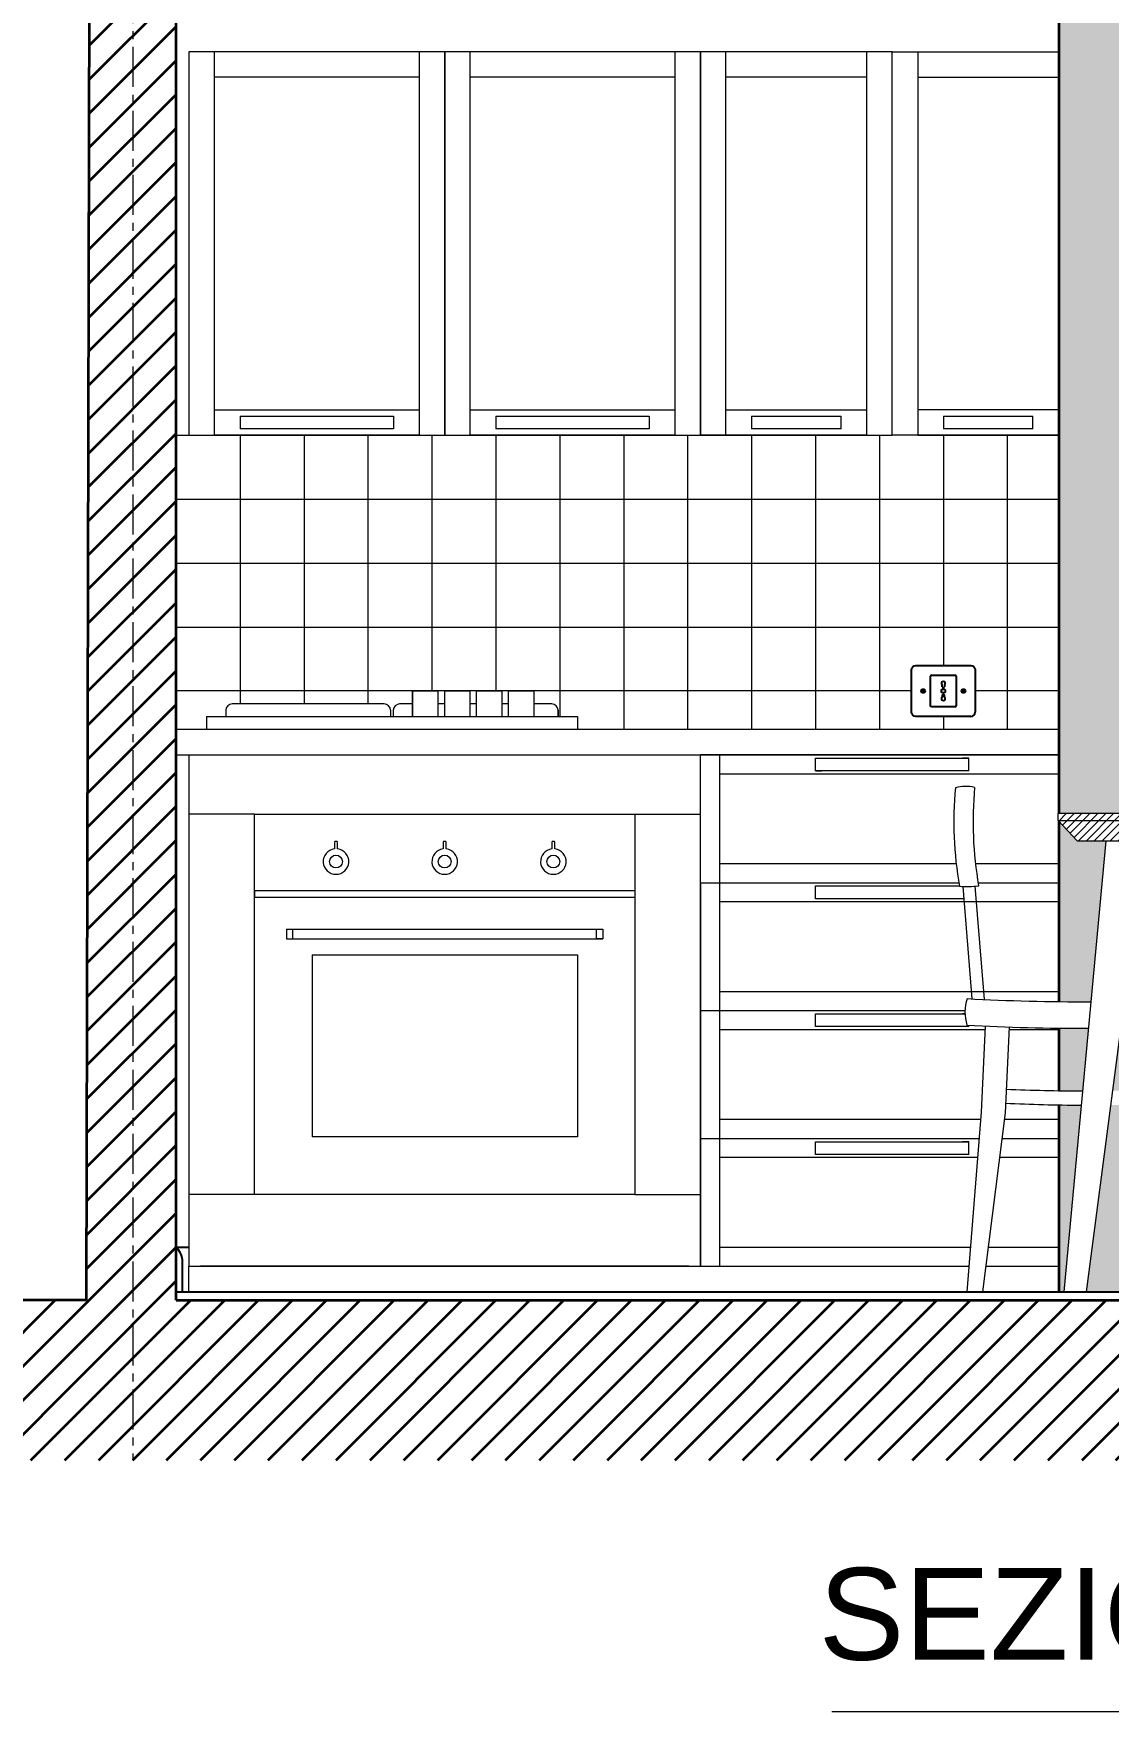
# Model space of a CAD drawing. Header units: inches. Extents: x -2391 to -334, y 852 to 2073.
# Drawn here: x -1258.6 to -1090.4, y 1655.6 to 1918.1 of the extents above; entities that cross this region are included whole.
import ezdxf

# ---------------------------------------------------------------- set-up
doc = ezdxf.new("R2010")
doc.units = ezdxf.units.IN
doc.header["$MEASUREMENT"] = 0
doc.linetypes.add('CENTERX2', pattern=[4, 2.5, -0.5, 0.5, -0.5])
for name, color, linetype, lineweight in [('A-FURN', 9, 'Continuous', 18), ('A-WALL-FULL', 7, 'Continuous', 35), ('G-ANNO-DIM', 3, 'Continuous', 18)]:
    doc.layers.add(name, color=color, linetype=linetype, lineweight=lineweight)
doc.layers.add('ACCESSORI', color=2, linetype='Continuous')
doc.layers.add('PAVIMENTAZIONE', color=1, linetype='Continuous')
doc.styles.add('underline', font='arial.ttf')

msp = doc.modelspace()

# ---------------------------------------------------------------- hatches: boundary and pattern name
at = {"layer": 'A-FURN'}
h = msp.add_hatch(dxfattribs=at)
h.set_pattern_fill('AR-SAND', color=256, scale=3)
h.set_pattern_definition([(37.50000000000001, (0, 0), (-0.1889800743288245, 5.780471307039476), [0, -4.56, 0, -5.1, 0, -4.875]), (7.499999999999999, (0, 0), (5.309330115803181, 8.466438195689221), [0, -2.46, 0, -4.11, 0, -1.575]), (327.5, (-3.69, 0), (9.342425585254485, 0.01697716061089483), [0, -1.5, 0, -5.4, 0, -7.050000000000001]), (317.5, (-3.69, 0), (9.01837981371688, 2.633026694802748), [0, -0.75, 0, -3.54, 0, -4.050000000000001])])
edge = h.paths.add_edge_path()
edge.add_line((-1019.981539641049, 1945.256805461191), (-1053.706442229116, 1945.256805461191))
edge.add_line((-1053.706442229116, 1945.256805461191), (-1053.706442229116, 1942.530195928047))
edge.add_arc((-1059.093537558394, 1942.530195928047), 5.387095329277599, -84.6744619247238, 0, ccw=False)
edge.add_line((-1058.593537558394, 1937.166354386136), (-1058.593537558394, 1927.271630461192))
edge.add_line((-1058.593537558394, 1927.271630461192), (-1053.706442229116, 1927.271630461192))
edge.add_arc((-1041.552677750601, 1924.11606663792), 12.55673421085172, 165.4452807473299, 194.5547192526701)
edge.add_arc((-1069.704253709554, 1902.233958738837), 24.62952344619982, -2.2392389223210785, 49.49322164955697, ccw=False)
edge.add_line((-1045.093537558394, 1901.271630461192), (-1073.093537558394, 1901.271630461192))
edge.add_arc((-1048.482821407234, 1902.233958738837), 24.6295234461999, 130.5067783504441, 182.2392389223211, ccw=False)
edge.add_arc((-1076.634397366188, 1924.116066637921), 12.55673421085184, 345.4452807473278, 374.5547192526689)
edge.add_line((-1064.480632887672, 1927.271630461192), (-1059.593537558394, 1927.271630461192))
edge.add_line((-1059.593537558394, 1927.271630461192), (-1059.593537558394, 1937.166354386136))
edge.add_arc((-1059.093537558394, 1942.530195928047), 5.387095329277586, 180, 264.6744619247238, ccw=False)
edge.add_line((-1064.480632887672, 1942.530195928047), (-1064.480632887672, 1945.256805461191))
edge.add_line((-1064.480632887672, 1945.256805461191), (-1098.155830541253, 1945.256805461191))
edge.add_line((-1098.155830541253, 1945.256805461191), (-1098.155830541253, 1796.085710074735))
edge.add_line((-1098.155830541253, 1796.085710074735), (-1023.70311802551, 1796.085710074735))
edge.add_line((-1023.70311802551, 1796.085710074735), (-1019.981539641048, 1796.075863325602))
edge.add_line((-1019.981539641048, 1796.075863325602), (-1019.981539641049, 1945.256805461191))
edge = h.paths.add_edge_path()
edge.add_arc((-1024.770054375599, 2102.324411450833), 339.8166588353626, 266.4071179495338, 267.1046766762921, ccw=False)
edge.add_arc((-1039.849081296111, 1765.167584940458), 6.527460724260192, 160.7471596499009, 197.7678823599739, ccw=False)
edge.add_arc((-1024.70634961722, 2111.433494612786), 344.7724636456024, 266.4571642796453, 269.0731290264121)
edge.add_line((-1030.283473345249, 1766.706142377457), (-1033.550437435671, 1791.818485349748))
edge.add_line((-1033.550437435671, 1791.818485349748), (-1084.662182402455, 1791.818485349748))
edge.add_line((-1084.662182402455, 1791.818485349748), (-1087.927561889017, 1766.718322834457))
edge.add_arc((-1094.212626255886, 2111.433494612796), 344.7724636456124, 271.0445370446021, 273.5428357203547)
edge.add_arc((-1079.069894576993, 1765.167584940462), 6.527460724258064, -17.76788236001778, 19.252840350067686, ccw=False)
edge.add_arc((-1094.148921497527, 2102.324411450864), 339.8166588353945, 272.8953233237105, 273.5928820504688, ccw=False)
edge.add_line((-1076.984299166895, 1762.941534212932), (-1074.304367735815, 1721.271630461194))
edge.add_line((-1074.304367735815, 1721.271630461194), (-1044.614608137294, 1721.271630461194))
edge.add_line((-1044.614608137294, 1721.271630461194), (-1041.934676706214, 1762.941534212932))
edge = h.paths.add_edge_path(flags=16)
edge.add_spline(control_points=[(-1055.359487936555, 1738.071017805145), (-1055.029504772001, 1738.071017805145), (-1054.659487936554, 1737.701000969699), (-1054.659487936554, 1737.371017805145)], knot_values=[0, 0, 0, 0, 0.9899494936611907, 0.9899494936611907, 0.9899494936611907, 0.9899494936611907], degree=3, periodic=0)
edge.add_line((-1054.659487936554, 1737.371017805145), (-1054.659487936554, 1730.771017805145))
edge.add_spline(control_points=[(-1054.659487936554, 1730.771017805145), (-1054.659487936554, 1730.441034640592), (-1055.029504772001, 1730.071017805145), (-1055.359487936555, 1730.071017805145)], knot_values=[0, 0, 0, 0, 0.9899494936611907, 0.9899494936611907, 0.9899494936611907, 0.9899494936611907], degree=3, periodic=0)
edge.add_line((-1055.359487936555, 1730.071017805145), (-1063.959487936554, 1730.071017805145))
edge.add_spline(control_points=[(-1063.959487936554, 1730.071017805145), (-1064.289471101108, 1730.071017805145), (-1064.659487936554, 1730.441034640592), (-1064.659487936554, 1730.771017805145)], knot_values=[0, 0, 0, 0, 0.9899494936611907, 0.9899494936611907, 0.9899494936611907, 0.9899494936611907], degree=3, periodic=0)
edge.add_line((-1064.659487936554, 1730.771017805145), (-1064.659487936554, 1737.371017805145))
edge.add_spline(control_points=[(-1064.659487936554, 1737.371017805145), (-1064.659487936554, 1737.701000969699), (-1064.289471101108, 1738.071017805145), (-1063.959487936554, 1738.071017805145)], knot_values=[0, 0, 0, 0, 0.9899494936611907, 0.9899494936611907, 0.9899494936611907, 0.9899494936611907], degree=3, periodic=0)
edge.add_line((-1063.959487936554, 1738.071017805145), (-1055.359487936555, 1738.071017805145))
edge = h.paths.add_edge_path(flags=0)
edge.add_spline(control_points=[(-1057.859487936555, 1736.571017805145), (-1057.765207032396, 1736.571017805145), (-1057.659487936554, 1736.465298709304), (-1057.659487936554, 1736.371017805145)], knot_values=[0, 0, 0, 0, 0.2828427124746432, 0.2828427124746432, 0.2828427124746432, 0.2828427124746432], degree=3, periodic=0)
edge.add_line((-1057.659487936554, 1736.371017805145), (-1057.659487936554, 1731.771017805145))
edge.add_spline(control_points=[(-1057.659487936554, 1731.771017805145), (-1057.659487936554, 1731.676736900987), (-1057.765207032396, 1731.571017805145), (-1057.859487936555, 1731.571017805145)], knot_values=[0, 0, 0, 0, 0.2828427124746432, 0.2828427124746432, 0.2828427124746432, 0.2828427124746432], degree=3, periodic=0)
edge.add_line((-1057.859487936555, 1731.571017805145), (-1061.459487936554, 1731.571017805145))
edge.add_spline(control_points=[(-1061.459487936554, 1731.571017805145), (-1061.553768840713, 1731.571017805145), (-1061.659487936554, 1731.676736900987), (-1061.659487936554, 1731.771017805145)], knot_values=[0, 0, 0, 0, 0.2828427124746432, 0.2828427124746432, 0.2828427124746432, 0.2828427124746432], degree=3, periodic=0)
edge.add_line((-1061.659487936554, 1731.771017805145), (-1061.659487936554, 1736.371017805145))
edge.add_spline(control_points=[(-1061.659487936554, 1736.371017805145), (-1061.659487936554, 1736.465298709304), (-1061.553768840713, 1736.571017805145), (-1061.459487936554, 1736.571017805145)], knot_values=[0, 0, 0, 0, 0.2828427124746432, 0.2828427124746432, 0.2828427124746432, 0.2828427124746432], degree=3, periodic=0)
edge.add_line((-1061.459487936554, 1736.571017805145), (-1057.859487936555, 1736.571017805145))
edge = h.paths.add_edge_path(flags=0)
edge.add_spline(control_points=[(-1059.459487936554, 1734.74045343736), (-1059.459487936554, 1734.607120104027), (-1059.859487936555, 1734.607120104027), (-1059.859487936555, 1734.74045343736)], knot_values=[0, 0, 0, 0, 0.4000000000000909, 0.4000000000000909, 0.4000000000000909, 0.4000000000000909], degree=3, periodic=0)
edge.add_line((-1059.859487936555, 1734.74045343736), (-1059.859487936555, 1735.016846639611))
edge.add_arc((-1059.659487936554, 1735.24045343736), 0.2999999999999391, -48.18968510414112, 228.1896851041411, ccw=False)
edge.add_line((-1059.459487936554, 1735.016846639611), (-1059.459487936554, 1734.74045343736))
edge = h.paths.add_edge_path(flags=0)
edge.add_arc((-1056.506213068238, 1734.071017805147), 0.2999999999999545, 0, 360)
edge = h.paths.add_edge_path(flags=0)
edge.add_arc((-1059.659487936554, 1734.071017805145), 0.2999999999999545, 0, 360)
edge = h.paths.add_edge_path(flags=0)
edge.add_spline(control_points=[(-1059.859487936555, 1733.40158217293), (-1059.859487936555, 1733.534915506264), (-1059.459487936554, 1733.534915506264), (-1059.459487936554, 1733.40158217293)], knot_values=[0, 0, 0, 0, 0.4000000000000909, 0.4000000000000909, 0.4000000000000909, 0.4000000000000909], degree=3, periodic=0)
edge.add_line((-1059.459487936554, 1733.40158217293), (-1059.459487936554, 1733.12518897068))
edge.add_arc((-1059.659487936554, 1732.90158217293), 0.2999999999999391, -228.18968510414106, 48.18968510414112, ccw=False)
edge.add_line((-1059.859487936555, 1733.12518897068), (-1059.859487936555, 1733.40158217293))
edge = h.paths.add_edge_path(flags=0)
edge.add_arc((-1062.812762804871, 1734.071017805147), 0.2999999999999545, 0, 360)
edge = h.paths.add_edge_path()
edge.add_line((-1090.824628102499, 1791.818485349748), (-1095.301802185546, 1791.818485349748))
edge.add_line((-1095.301802185546, 1791.818485349748), (-1098.155830541253, 1794.881339998727))
edge.add_line((-1098.155830541253, 1794.881339998727), (-1098.155830541253, 1766.683581156347))
edge.add_arc((-1094.212626255882, 2111.43349461279), 344.7724636456063, 269.3446869661426, 270.1722380776855)
edge.add_line((-1093.176199883057, 1766.662588780186), (-1090.824628102499, 1791.818485349748))
edge = h.paths.add_edge_path()
edge.add_arc((-1094.148921497527, 2102.324411450878), 339.8166588354075, 269.3243877501353, 270.0985302565506, ccw=False)
edge.add_line((-1098.155830541252, 1762.531376940199), (-1098.155830541252, 1752.749566856543))
edge.add_arc((-1093.722417876464, 2067.159720979989), 314.4414097471662, 269.1921412275114, 269.8620257738137)
edge.add_line((-1094.479624927809, 1752.719222950128), (-1093.564546760732, 1762.508255083605))
edge = h.paths.add_edge_path()
edge.add_arc((-1093.157420265067, 2050.018909978217), 299.5334481827433, 269.0438426557092, 269.7072105946308, ccw=False)
edge.add_line((-1098.155830541253, 1750.527169733257), (-1098.155830541253, 1721.271630461194))
edge.add_line((-1098.155830541253, 1721.271630461194), (-1097.419453581861, 1721.270459121192))
edge.add_line((-1097.419453581861, 1721.270459121192), (-1094.688071200159, 1750.48937272361))
edge = h.paths.add_edge_path()
edge.add_arc((-1093.157420265088, 2050.018909978195), 299.5334481827201, 270.59684859783226, 272.6036326644042, ccw=False)
edge.add_line((-1090.037244803244, 1750.501713334467), (-1093.840054359411, 1721.270459121192))
edge.add_line((-1093.840054359411, 1721.270459121192), (-1076.414214066761, 1721.271630461194))
edge.add_line((-1076.414214066761, 1721.271630461194), (-1079.550716582054, 1750.79467266592))
edge = h.paths.add_edge_path()
edge.add_arc((-1094.148921497527, 2102.324411450871), 339.8166588354006, 270.95769801364565, 272.2474533670944, ccw=False)
edge.add_line((-1088.469156113124, 1762.555222313254), (-1089.745607100868, 1752.743460045793))
edge.add_arc((-1093.722417876482, 2067.159720979972), 314.4414097471498, 270.724651846243, 272.5399027335324)
edge.add_line((-1079.787900278565, 1753.027218072221), (-1080.822874323306, 1762.769146304289))
edge = h.paths.add_edge_path()
edge.add_arc((-1025.761555608022, 2050.018909978191), 299.5334481827159, 267.3963673355962, 269.5384339487954, ccw=False)
edge.add_line((-1039.368259291054, 1750.79467266592), (-1042.504761806347, 1721.271630461194))
edge.add_line((-1042.504761806347, 1721.271630461194), (-1024.372717862972, 1721.271630461194))
edge.add_line((-1024.372717862972, 1721.271630461194), (-1028.174525231356, 1750.495181105461))
edge = h.paths.add_edge_path()
edge.add_arc((-1024.770054375582, 2102.324411450869), 339.8166588353993, 267.7525466329057, 269.1616572458671, ccw=False)
edge.add_line((-1038.096101549802, 1762.769146304289), (-1039.131075594543, 1753.027218072221))
edge.add_arc((-1025.196557996627, 2067.159720979967), 314.4414097471438, 267.4600972664679, 269.4042582744039)
edge.add_line((-1028.465952257666, 1752.735308402099), (-1029.742020392393, 1762.544127773341))
edge = h.paths.add_edge_path()
edge.add_arc((-1024.770054375579, 2102.324411450883), 339.8166588354129, 270.0205669269528, 270.80740822462656, ccw=False)
edge.add_line((-1024.648073589054, 1762.507774508618), (-1023.733273398322, 1752.721716021985))
edge.add_arc((-1025.196557996644, 2067.159720979965), 314.4414097471426, 270.2666326117392, 270.9502954520739)
edge.add_line((-1019.981539641049, 1752.761559809577), (-1019.981539641048, 1762.541492885661))
edge = h.paths.add_edge_path()
edge.add_arc((-1025.761555608016, 2050.018909978226), 299.5334481827519, 270.4278182309031, 271.1056897936784, ccw=False)
edge.add_line((-1023.525009038208, 1750.493811798307), (-1020.793321188873, 1721.271630461194))
edge.add_line((-1020.793321188873, 1721.271630461194), (-1019.981539641048, 1721.271630461194))
edge.add_line((-1019.981539641048, 1721.271630461194), (-1019.981539641048, 1750.541234690617))
edge = h.paths.add_edge_path()
edge.add_line((-1019.981539641048, 1795.025118097413), (-1022.983226914606, 1791.808638600615))
edge.add_line((-1022.983226914606, 1791.808638600615), (-1023.743248825609, 1791.818485349748))
edge.add_line((-1023.743248825609, 1791.818485349748), (-1027.38803717139, 1791.818485349748))
edge.add_line((-1027.38803717139, 1791.818485349748), (-1025.036334528542, 1766.661188883024))
edge.add_arc((-1024.706349617229, 2111.433494612796), 344.7724636456122, 269.9451616715328, 270.7852139405817)
edge.add_line((-1019.981539641048, 1766.693407215125), (-1019.981539641048, 1795.025118097413))
h = msp.add_hatch(dxfattribs=at)
h.set_pattern_fill('ANSI31', color=256, scale=7)
h.set_pattern_definition([(45, (0, 0), (-0.6187184335382291, 0.6187184335382291), [])])
h.paths.add_polyline_path([(-1019.981539641049, 1796.075863325602), (-1023.703118025507, 1796.085710074735), (-1098.298981203647, 1796.085710074735), (-1098.298981203647, 1795.034964846546), (-1098.297707133225, 1795.033597553713), (-1019.981539641049, 1795.033597553713)])
h.paths.add_polyline_path([(-1019.981539641049, 1795.025118097413), (-1019.981539641049, 1795.033597553713), (-1098.297707133225, 1795.033597553713), (-1095.301802185546, 1791.818485349748), (-1022.974037718285, 1791.818485349748)])
at = {"layer": 'A-WALL-FULL'}
h = msp.add_hatch(dxfattribs=at)
h.set_pattern_fill('ANSI31', color=256, scale=30, angle=180)
h.set_pattern_definition([(225, (0, 0), (2.651650429449553, -2.651650429449554), [])])
h.paths.add_polyline_path([(-1236.255303657423, 1945.256805461191), (-935.8750675908359, 1945.256805461191), (-925.5377430052563, 1945.256805461191), (-925.5377430052563, 1970.25674620616), (-1249.728114508227, 1970.25674620616), (-1250.273047879786, 1719.971630461194), (-1275.273047879786, 1719.971630461194), (-1275.273047879786, 1694.971630461194), (-925.5377430052563, 1694.971630461194), (-925.5377430052563, 1719.971630461194), (-1236.255303657423, 1719.971630461194)])

# ---------------------------------------------------------------- linework, layer by layer
at = {"layer": 'A-FURN'}
for p, q in [((-1234.255303657424, 1915.271630461194), (-1234.255303657424, 1855.271630461194)), ((-1154.255303657424, 1915.271630461194), (-1154.255303657424, 1855.271630461194)), ((-1124.255303657424, 1915.271630461194), (-1154.255303657424, 1915.271630461194)), ((-1154.255303657424, 1915.271630461194), (-1154.255303657424, 1855.271630461194)), ((-1154.255303657424, 1855.271630461194), (-1154.255303657424, 1915.271630461194)), ((-1124.255303657424, 1915.271630461194), (-1128.255303657424, 1915.271630461194)), ((-1128.255303657424, 1915.271630461194), (-1128.255303657424, 1855.271630461194)), ((-1124.255303657424, 1855.271630461194), (-1124.255303657424, 1915.271630461194)), ((-1124.255303657424, 1855.271630461194), (-1124.255303657424, 1915.271630461194)), ((-1124.255303657424, 1915.271630461194), (-1098.155830541252, 1915.271630461194)), ((-1124.255303657424, 1915.271630461194), (-1120.255303657424, 1915.271630461194)), ((-1120.255303657424, 1915.271630461194), (-1120.255303657424, 1855.271630461194)), ((-1128.255303657424, 1911.271630461194), (-1150.255303657424, 1911.271630461194)), ((-1120.255303657424, 1911.271630461194), (-1098.255303657424, 1911.271630461194)), ((-1150.255303657424, 1859.271630461194), (-1128.255303657424, 1859.271630461194)), ((-1098.255303657424, 1859.271630461194), (-1120.255303657424, 1859.271630461194)), ((-1226.255303657424, 1858.271630461194), (-1202.255303657424, 1858.271630461194)), ((-1186.255303657424, 1858.271630461194), (-1162.255303657424, 1858.271630461194)), ((-1146.255303657424, 1858.271630461194), (-1132.255303657424, 1858.271630461194)), ((-1146.255303657425, 1858.271630461194), (-1146.255303657425, 1856.271630461194)), ((-1132.255303657424, 1856.271630461194), (-1132.255303657424, 1858.271630461194)), ((-1116.255303657424, 1858.271630461194), (-1102.255303657424, 1858.271630461194)), ((-1116.255303657425, 1858.271630461194), (-1116.255303657425, 1856.271630461194)), ((-1102.255303657424, 1856.271630461194), (-1102.255303657424, 1858.271630461194)), ((-1236.255303657423, 1855.271630461194), (-1226.255303657423, 1855.271630461194)), ((-1226.255303657423, 1855.271630461194), (-1226.255303657423, 1845.271630461194)), ((-1216.255303657423, 1855.271630461194), (-1216.255303657423, 1845.271630461194)), ((-1206.255303657423, 1855.271630461194), (-1206.255303657423, 1845.271630461194)), ((-1196.255303657423, 1855.271630461194), (-1196.255303657423, 1845.271630461194)), ((-1196.255303657423, 1855.271630461194), (-1196.255303657423, 1845.271630461194)), ((-1186.255303657423, 1855.271630461194), (-1186.255303657423, 1845.271630461194)), ((-1176.255303657423, 1855.271630461194), (-1176.255303657423, 1845.271630461194)), ((-1166.255303657423, 1855.271630461194), (-1166.255303657423, 1845.271630461194)), ((-1156.255303657423, 1855.271630461194), (-1156.255303657423, 1845.271630461194)), ((-1156.255303657423, 1855.271630461194), (-1156.255303657423, 1845.271630461194)), ((-1154.255303657424, 1855.271630461194), (-1124.255303657424, 1855.271630461194)), ((-1128.255303657424, 1855.271630461194), (-1154.255303657424, 1855.271630461194)), ((-1146.255303657423, 1855.271630461194), (-1146.255303657423, 1845.271630461194)), ((-1136.255303657423, 1855.271630461194), (-1136.255303657423, 1845.271630461194)), ((-1126.255303657423, 1855.271630461194), (-1126.255303657423, 1845.271630461194)), ((-1098.155830541252, 1855.271630461194), (-1124.255303657424, 1855.271630461194)), ((-1120.255303657424, 1855.271630461194), (-1098.155830541253, 1855.271630461194)), ((-1116.255303657423, 1855.271630461194), (-1116.255303657423, 1845.271630461194)), ((-1116.255303657423, 1855.271630461194), (-1116.255303657423, 1845.271630461194)), ((-1106.255303657423, 1855.271630461194), (-1106.255303657423, 1845.271630461194)), ((-1236.255303657423, 1845.271630461194), (-1226.255303657423, 1845.271630461194)), ((-1226.255303657423, 1845.271630461194), (-1226.255303657423, 1835.271630461194)), ((-1226.255303657423, 1845.271630461194), (-1216.255303657423, 1845.271630461194)), ((-1216.255303657423, 1845.271630461194), (-1216.255303657423, 1835.271630461194)), ((-1216.255303657423, 1845.271630461194), (-1206.255303657423, 1845.271630461194)), ((-1206.255303657423, 1845.271630461194), (-1206.255303657423, 1835.271630461194)), ((-1206.255303657423, 1845.271630461194), (-1196.255303657423, 1845.271630461194)), ((-1196.255303657423, 1845.271630461194), (-1196.255303657423, 1835.271630461194)), ((-1196.255303657423, 1845.271630461194), (-1196.255303657423, 1835.271630461194)), ((-1196.255303657423, 1845.271630461194), (-1186.255303657423, 1845.271630461194)), ((-1186.255303657423, 1845.271630461194), (-1186.255303657423, 1835.271630461194)), ((-1186.255303657423, 1845.271630461194), (-1176.255303657423, 1845.271630461194)), ((-1176.255303657423, 1845.271630461194), (-1176.255303657423, 1835.271630461194)), ((-1176.255303657423, 1845.271630461194), (-1166.255303657423, 1845.271630461194)), ((-1166.255303657423, 1845.271630461194), (-1166.255303657423, 1835.271630461194)), ((-1166.255303657423, 1845.271630461194), (-1156.255303657423, 1845.271630461194)), ((-1156.255303657423, 1845.271630461194), (-1156.255303657423, 1835.271630461194)), ((-1156.255303657423, 1845.271630461194), (-1156.255303657423, 1835.271630461194)), ((-1156.255303657423, 1845.271630461194), (-1146.255303657423, 1845.271630461194)), ((-1146.255303657423, 1845.271630461194), (-1146.255303657423, 1835.271630461194)), ((-1146.255303657423, 1845.271630461194), (-1136.255303657423, 1845.271630461194)), ((-1136.255303657423, 1845.271630461194), (-1136.255303657423, 1835.271630461194)), ((-1136.255303657423, 1845.271630461194), (-1126.255303657423, 1845.271630461194)), ((-1126.255303657423, 1845.271630461194), (-1126.255303657423, 1835.271630461194)), ((-1126.255303657423, 1845.271630461194), (-1116.255303657423, 1845.271630461194)), ((-1116.255303657423, 1845.271630461194), (-1116.255303657423, 1835.271630461194)), ((-1116.255303657423, 1845.271630461194), (-1116.255303657423, 1835.271630461194)), ((-1116.255303657423, 1845.271630461194), (-1106.255303657423, 1845.271630461194)), ((-1106.255303657423, 1845.271630461194), (-1106.255303657423, 1835.271630461194)), ((-1106.255303657423, 1845.271630461194), (-1098.155830541253, 1845.271630461194)), ((-1236.255303657423, 1835.271630461194), (-1226.255303657423, 1835.271630461194)), ((-1226.255303657423, 1835.271630461194), (-1226.255303657423, 1825.271630461194)), ((-1226.255303657423, 1835.271630461194), (-1216.255303657423, 1835.271630461194)), ((-1216.255303657423, 1835.271630461194), (-1216.255303657423, 1825.271630461194)), ((-1216.255303657423, 1835.271630461194), (-1206.255303657423, 1835.271630461194)), ((-1206.255303657423, 1835.271630461194), (-1206.255303657423, 1825.271630461194)), ((-1206.255303657423, 1835.271630461194), (-1196.255303657423, 1835.271630461194)), ((-1196.255303657423, 1835.271630461194), (-1196.255303657423, 1825.271630461194)), ((-1196.255303657423, 1835.271630461194), (-1196.255303657423, 1825.271630461194)), ((-1196.255303657423, 1835.271630461194), (-1186.255303657423, 1835.271630461194)), ((-1186.255303657423, 1835.271630461194), (-1186.255303657423, 1825.271630461194)), ((-1186.255303657423, 1835.271630461194), (-1176.255303657423, 1835.271630461194)), ((-1176.255303657423, 1835.271630461194), (-1176.255303657423, 1825.271630461194)), ((-1176.255303657423, 1835.271630461194), (-1166.255303657423, 1835.271630461194)), ((-1166.255303657423, 1835.271630461194), (-1166.255303657423, 1825.271630461194)), ((-1166.255303657423, 1835.271630461194), (-1156.255303657423, 1835.271630461194)), ((-1156.255303657423, 1835.271630461194), (-1156.255303657423, 1825.271630461194)), ((-1156.255303657423, 1835.271630461194), (-1156.255303657423, 1825.271630461194)), ((-1156.255303657423, 1835.271630461194), (-1146.255303657423, 1835.271630461194)), ((-1146.255303657423, 1835.271630461194), (-1146.255303657423, 1825.271630461194)), ((-1146.255303657423, 1835.271630461194), (-1136.255303657423, 1835.271630461194)), ((-1136.255303657423, 1835.271630461194), (-1136.255303657423, 1825.271630461194)), ((-1136.255303657423, 1835.271630461194), (-1126.255303657423, 1835.271630461194)), ((-1126.255303657423, 1835.271630461194), (-1126.255303657423, 1825.271630461194)), ((-1126.255303657423, 1835.271630461194), (-1116.255303657423, 1835.271630461194)), ((-1116.255303657423, 1835.271630461194), (-1116.255303657423, 1825.271630461194)), ((-1116.255303657423, 1835.271630461194), (-1116.255303657423, 1825.271630461194)), ((-1116.255303657423, 1835.271630461194), (-1106.255303657423, 1835.271630461194)), ((-1106.255303657423, 1835.271630461194), (-1106.255303657423, 1825.271630461194)), ((-1106.255303657423, 1835.271630461194), (-1098.155830541253, 1835.271630461194)), ((-1236.255303657423, 1825.271630461194), (-1226.255303657423, 1825.271630461194)), ((-1226.255303657423, 1825.271630461194), (-1226.255303657423, 1815.271630461194)), ((-1226.255303657423, 1825.271630461194), (-1216.255303657423, 1825.271630461194)), ((-1216.255303657423, 1825.271630461194), (-1216.255303657423, 1815.271630461194)), ((-1216.255303657423, 1825.271630461194), (-1206.255303657423, 1825.271630461194)), ((-1206.255303657423, 1825.271630461194), (-1206.255303657423, 1815.271630461194)), ((-1206.255303657423, 1825.271630461194), (-1196.255303657423, 1825.271630461194)), ((-1196.255303657423, 1825.271630461194), (-1196.255303657423, 1815.271630461194)), ((-1196.255303657423, 1825.271630461194), (-1196.255303657423, 1815.271630461194)), ((-1196.255303657423, 1825.271630461194), (-1186.255303657423, 1825.271630461194)), ((-1186.255303657423, 1825.271630461194), (-1186.255303657423, 1815.271630461194)), ((-1186.255303657423, 1825.271630461194), (-1176.255303657423, 1825.271630461194)), ((-1176.255303657423, 1825.271630461194), (-1176.255303657423, 1815.271630461194)), ((-1176.255303657423, 1825.271630461194), (-1166.255303657423, 1825.271630461194)), ((-1166.255303657423, 1825.271630461194), (-1166.255303657423, 1815.271630461194)), ((-1166.255303657423, 1825.271630461194), (-1156.255303657423, 1825.271630461194)), ((-1156.255303657423, 1825.271630461194), (-1156.255303657423, 1815.271630461194)), ((-1156.255303657423, 1825.271630461194), (-1156.255303657423, 1815.271630461194)), ((-1156.255303657423, 1825.271630461194), (-1146.255303657423, 1825.271630461194)), ((-1146.255303657423, 1825.271630461194), (-1146.255303657423, 1815.271630461194)), ((-1146.255303657423, 1825.271630461194), (-1136.255303657423, 1825.271630461194)), ((-1136.255303657423, 1825.271630461194), (-1136.255303657423, 1815.271630461194)), ((-1136.255303657423, 1825.271630461194), (-1126.255303657423, 1825.271630461194)), ((-1126.255303657423, 1825.271630461194), (-1126.255303657423, 1815.271630461194)), ((-1126.255303657423, 1825.271630461194), (-1116.255303657423, 1825.271630461194)), ((-1116.255303657423, 1825.271630461194), (-1116.255303657423, 1819.271630461195)), ((-1116.255303657423, 1825.271630461194), (-1116.255303657423, 1819.271630461195)), ((-1116.255303657423, 1825.271630461194), (-1106.255303657423, 1825.271630461194)), ((-1106.255303657423, 1825.271630461194), (-1106.255303657423, 1815.271630461194)), ((-1106.255303657423, 1825.271630461194), (-1098.155830541253, 1825.271630461194)), ((-1226.255303657423, 1815.271630461194), (-1236.255303657423, 1815.271630461194)), ((-1216.255303657423, 1815.271630461194), (-1226.255303657423, 1815.271630461194)), ((-1226.255303657423, 1815.271630461194), (-1226.255303657422, 1813.271630461192)), ((-1206.255303657423, 1815.271630461194), (-1216.255303657423, 1815.271630461194)), ((-1216.255303657423, 1815.271630461194), (-1216.255303657423, 1813.271630461192)), ((-1196.255303657423, 1815.271630461194), (-1206.255303657423, 1815.271630461194)), ((-1206.255303657423, 1815.271630461194), (-1206.255303657423, 1813.271630461192)), ((-1199.305303657425, 1815.271630461194), (-1199.305303657425, 1811.271630461194)), ((-1199.305303657425, 1811.271630461194), (-1199.305303657425, 1815.271630461194)), ((-1199.305303657425, 1815.271630461194), (-1195.305303657425, 1815.271630461194)), ((-1186.255303657423, 1815.271630461194), (-1196.255303657423, 1815.271630461194)), ((-1195.305303657425, 1815.271630461194), (-1195.305303657425, 1811.271630461194)), ((-1194.305303657425, 1815.271630461194), (-1194.305303657425, 1811.271630461194)), ((-1194.305303657425, 1815.271630461194), (-1190.305303657425, 1815.271630461194)), ((-1190.305303657425, 1815.271630461194), (-1190.305303657425, 1811.271630461194)), ((-1189.305303657425, 1815.271630461194), (-1189.305303657425, 1811.271630461194)), ((-1189.305303657425, 1815.271630461194), (-1185.305303657425, 1815.271630461194)), ((-1176.255303657423, 1815.271630461194), (-1186.255303657423, 1815.271630461194)), ((-1185.305303657425, 1815.271630461194), (-1185.305303657425, 1811.271630461194)), ((-1184.305303657425, 1815.271630461194), (-1184.305303657425, 1811.271630461194)), ((-1184.305303657425, 1815.271630461194), (-1180.305303657425, 1815.271630461194)), ((-1180.305303657425, 1815.271630461194), (-1180.305303657425, 1811.271630461194)), ((-1166.255303657423, 1815.271630461194), (-1176.255303657423, 1815.271630461194)), ((-1176.255303657423, 1815.271630461194), (-1176.255303657423, 1811.271630461192)), ((-1156.255303657423, 1815.271630461194), (-1166.255303657423, 1815.271630461194)), ((-1166.255303657423, 1815.271630461194), (-1166.255303657423, 1809.271630461192)), ((-1146.255303657423, 1815.271630461194), (-1156.255303657423, 1815.271630461194)), ((-1156.255303657423, 1815.271630461194), (-1156.255303657423, 1809.271630461192)), ((-1156.255303657423, 1815.271630461194), (-1156.255303657423, 1809.271630461192)), ((-1136.255303657423, 1815.271630461194), (-1146.255303657423, 1815.271630461194)), ((-1146.255303657423, 1815.271630461194), (-1146.255303657423, 1809.271630461192)), ((-1126.255303657423, 1815.271630461194), (-1136.255303657423, 1815.271630461194)), ((-1136.255303657423, 1815.271630461194), (-1136.255303657423, 1809.271630461192)), ((-1126.255303657423, 1815.271630461194), (-1126.255303657423, 1809.271630461192)), ((-1121.255303657423, 1815.271630461194), (-1126.255303657423, 1815.271630461194)), ((-1106.255303657423, 1815.271630461194), (-1111.255303657423, 1815.271630461194)), ((-1098.155830541253, 1815.271630461194), (-1106.255303657423, 1815.271630461194)), ((-1106.255303657423, 1815.271630461194), (-1106.255303657423, 1809.271630461192)), ((-1231.505303657424, 1811.271630461194), (-1173.505303657424, 1811.271630461194)), ((-1203.705303657424, 1813.271630461194), (-1227.505303657424, 1813.271630461194)), ((-1202.705303657424, 1812.271630461194), (-1202.705303657424, 1811.271630461194)), ((-1202.305303657425, 1812.271630461194), (-1202.305303657425, 1811.271630461194)), ((-1199.305303657425, 1813.271630461194), (-1201.305303657425, 1813.271630461194)), ((-1194.305303657425, 1813.271630461194), (-1195.305303657425, 1813.271630461194)), ((-1189.305303657425, 1813.271630461194), (-1190.305303657425, 1813.271630461194)), ((-1184.305303657425, 1813.271630461194), (-1185.305303657425, 1813.271630461194)), ((-1177.505303657424, 1813.271630461194), (-1180.305303657425, 1813.271630461194)), ((-1176.505303657424, 1812.271630461194), (-1176.505303657424, 1811.271630461194)), ((-1176.505303657424, 1811.271630461194), (-1176.505303657424, 1812.271630461194)), ((-1173.505303657424, 1811.271630461194), (-1173.505303657424, 1809.271630461194)), ((-1116.255303657423, 1811.271630461195), (-1116.255303657423, 1809.271630461192)), ((-1116.255303657423, 1811.271630461195), (-1116.255303657423, 1809.271630461192)), ((-1098.155830541252, 1809.271630461194), (-1236.255303657424, 1809.271630461194)), ((-1236.255303657424, 1805.271630461194), (-1098.155830541252, 1805.271630461194)), ((-1234.255303657424, 1805.271630461194), (-1234.255303657424, 1725.271630461194)), ((-1234.255303657424, 1805.271630461194), (-1154.255303657424, 1805.271630461194)), ((-1234.255303657424, 1805.271630461194), (-1234.255303657424, 1725.271630461194)), ((-1154.255303657424, 1725.271630461194), (-1154.255303657424, 1805.271630461194)), ((-1136.255303657425, 1802.771630461194), (-1136.255303657425, 1804.771630461194)), ((-1136.255303657425, 1804.771630461194), (-1135.255303657425, 1804.771630461194)), ((-1135.955303657425, 1804.771630461194), (-1135.655303657425, 1804.771630461194)), ((-1112.255303657425, 1804.771630461194), (-1113.255303657423, 1804.771630461194)), ((-1112.555303657424, 1804.771630461194), (-1112.855303657424, 1804.771630461194)), ((-1112.255303657425, 1802.771630461194), (-1112.255303657425, 1804.771630461194)), ((-1112.255303657425, 1802.771630461194), (-1136.255303657425, 1802.771630461194)), ((-1136.255303657425, 1802.771630461194), (-1135.255303657425, 1802.771630461194)), ((-1136.255303657425, 1802.771630461194), (-1136.155303657425, 1802.771630461194)), ((-1112.255303657425, 1802.771630461194), (-1113.255303657423, 1802.771630461194)), ((-1112.255303657425, 1802.771630461194), (-1112.355303657424, 1802.771630461194)), ((-1224.005303657424, 1796.021630461194), (-1234.255303657424, 1796.021630461194)), ((-1224.005303657424, 1796.021630461194), (-1164.505303657424, 1796.021630461194)), ((-1224.005303657424, 1736.521630461194), (-1224.005303657424, 1796.021630461194)), ((-1164.505303657424, 1796.021630461194), (-1154.255303657424, 1796.021630461194)), ((-1164.505303657424, 1796.021630461194), (-1164.505303657424, 1784.021630461194)), ((-1164.505303657424, 1796.021630461194), (-1164.505303657424, 1736.521630461194)), ((-1023.703118025507, 1796.085710074735), (-1098.298981203647, 1796.085710074735)), ((-1098.298981203647, 1795.033597553713), (-1098.298981203647, 1796.085710074735)), ((-1098.298981203647, 1795.034964846546), (-1095.301802185546, 1791.818485349748)), ((-1098.298981203647, 1795.033597553713), (-1019.981539641048, 1795.033597553713)), ((-1211.505303657424, 1791.609776293239), (-1211.505303657424, 1790.578022129793)), ((-1211.005303657424, 1790.578022129793), (-1211.005303657424, 1791.609776293239)), ((-1194.505303657424, 1791.609776293239), (-1194.505303657424, 1790.578022129793)), ((-1194.005303657424, 1790.578022129793), (-1194.005303657424, 1791.609776293239)), ((-1177.505303657424, 1791.609776293239), (-1177.505303657424, 1790.578022129793)), ((-1177.005303657424, 1790.578022129793), (-1177.005303657424, 1791.609776293239)), ((-1090.824475607376, 1791.820116663567), (-1097.419453581861, 1721.270459121192)), ((-1095.301802185546, 1791.818485349748), (-1022.974037718285, 1791.818485349748)), ((-1093.840054359411, 1721.270459121192), (-1084.662182402455, 1791.818485349748)), ((-1154.255303657424, 1785.271630461194), (-1154.255303657424, 1765.271630461194)), ((-1154.255303657424, 1785.271630461194), (-1113.830762551518, 1785.271630461194)), ((-1151.255303657424, 1785.271630461194), (-1151.255303657424, 1765.271630461194)), ((-1110.815519715351, 1785.271630461194), (-1098.155830541253, 1785.271630461194)), ((-1164.505303657424, 1784.021630461194), (-1224.005303657424, 1784.021630461194)), ((-1224.005303657424, 1784.021630461194), (-1224.005303657424, 1783.021630461194)), ((-1224.005303657424, 1783.021630461194), (-1164.505303657424, 1783.021630461194)), ((-1136.255303657425, 1782.771630461194), (-1136.255303657425, 1784.771630461194)), ((-1136.255303657425, 1784.771630461194), (-1135.255303657425, 1784.771630461194)), ((-1113.013514285443, 1782.771630461194), (-1136.255303657425, 1782.771630461194)), ((-1135.955303657425, 1784.771630461194), (-1135.655303657425, 1784.771630461194)), ((-1113.013514285443, 1782.771630461194), (-1113.255303657423, 1782.771630461194)), ((-1111.730094769453, 1767.107112068083), (-1113.171867366771, 1784.704377099505)), ((-1109.792897526007, 1767.013247189094), (-1111.253481920234, 1784.747177444963)), ((-1219.005303657424, 1778.021630461194), (-1169.505303657424, 1778.021630461194)), ((-1219.005303657424, 1778.021630461194), (-1219.005303657424, 1776.521630461194)), ((-1218.005303657424, 1776.521630461194), (-1218.005303657424, 1778.021630461194)), ((-1170.505303657424, 1776.521630461194), (-1170.505303657424, 1778.021630461194)), ((-1169.505303657424, 1778.021630461194), (-1169.505303657424, 1776.521630461194)), ((-1219.005303657424, 1776.521630461194), (-1218.005303657424, 1776.521630461194)), ((-1219.005303657424, 1776.521630461194), (-1169.505303657424, 1776.521630461194)), ((-1169.505303657424, 1776.521630461194), (-1170.505303657424, 1776.521630461194)), ((-1215.005303657424, 1774.021630461194), (-1173.505303657424, 1774.021630461194)), ((-1215.005303657424, 1774.021630461194), (-1215.005303657424, 1745.521630461194)), ((-1173.505303657424, 1774.021630461194), (-1173.505303657425, 1745.521630461194)), ((-1151.255303657424, 1768.271630461194), (-1098.155830541253, 1768.271630461194)), ((-1154.255303657424, 1765.271630461194), (-1112.87356883237, 1765.271630461194)), ((-1154.255303657424, 1765.271630461194), (-1154.255303657424, 1745.271630461194)), ((-1154.255303657424, 1765.271630461194), (-1151.255303657424, 1765.271630461194)), ((-1151.255303657424, 1765.271630461194), (-1151.255303657424, 1745.271630461194)), ((-1136.255303657425, 1762.771630461194), (-1136.255303657425, 1764.771630461194)), ((-1136.255303657425, 1764.771630461194), (-1135.255303657425, 1764.771630461194)), ((-1135.955303657425, 1764.771630461194), (-1135.655303657425, 1764.771630461194)), ((-1112.875976679506, 1764.771630461194), (-1113.255303657423, 1764.771630461194)), ((-1109.733019048024, 1762.271630461194), (-1151.255303657424, 1762.271630461194)), ((-1112.255303657425, 1762.771630461194), (-1136.255303657425, 1762.771630461194)), ((-1112.255303657425, 1762.771630461194), (-1113.255303657423, 1762.771630461194)), ((-1112.255303657425, 1762.771630461194), (-1112.355303657424, 1762.771630461194)), ((-1112.255303657425, 1762.771630461194), (-1112.255303657425, 1762.990474823343)), ((-1109.704598588294, 1762.863982928899), (-1110.351112140001, 1749.389046161418)), ((-1105.964243504575, 1762.713222312491), (-1106.608082349827, 1749.29403302421)), ((-1098.155830541253, 1762.271630461194), (-1105.985430625608, 1762.271630461194)), ((-1151.255303657424, 1748.271630461194), (-1110.44556553858, 1748.271630461194)), ((-1110.356285468159, 1749.389046541048), (-1112.602829913791, 1721.271630461194)), ((-1106.608082349827, 1749.29403302421), (-1110.143559601633, 1721.271630461194)), ((-1106.737074894117, 1748.271630461194), (-1098.155830541253, 1748.271630461194)), ((-1173.505303657425, 1745.521630461194), (-1215.005303657424, 1745.521630461194)), ((-1154.255303657424, 1745.271630461194), (-1110.68526158027, 1745.271630461194)), ((-1154.255303657424, 1745.271630461194), (-1154.255303657424, 1725.271630461194)), ((-1154.255303657424, 1745.271630461194), (-1151.255303657424, 1745.271630461194)), ((-1151.255303657424, 1745.271630461194), (-1151.255303657424, 1725.271630461194)), ((-1136.255303657425, 1742.771630461194), (-1136.255303657425, 1744.771630461194)), ((-1136.255303657425, 1744.771630461194), (-1135.255303657425, 1744.771630461194)), ((-1135.955303657425, 1744.771630461194), (-1135.655303657425, 1744.771630461194)), ((-1112.255303657425, 1744.771630461194), (-1113.255303657423, 1744.771630461194)), ((-1112.555303657424, 1744.771630461194), (-1112.855303657424, 1744.771630461194)), ((-1112.255303657425, 1742.771630461194), (-1112.255303657425, 1744.771630461194)), ((-1107.115573194953, 1745.271630461194), (-1098.155830541252, 1745.271630461194)), ((-1110.924957621959, 1742.271630461194), (-1151.255303657424, 1742.271630461194)), ((-1112.255303657425, 1742.771630461194), (-1136.255303657425, 1742.771630461194)), ((-1112.255303657425, 1742.771630461194), (-1113.255303657423, 1742.771630461194)), ((-1112.255303657425, 1742.771630461194), (-1112.355303657424, 1742.771630461194)), ((-1098.155830541253, 1742.271630461194), (-1107.494071495787, 1742.271630461194)), ((-1224.005303657424, 1736.521630461194), (-1234.255303657424, 1736.521630461194)), ((-1164.505303657424, 1736.521630461194), (-1224.005303657424, 1736.521630461194)), ((-1164.505303657424, 1736.521630461194), (-1154.255303657424, 1736.521630461194)), ((-1151.255303657424, 1728.271630461194), (-1112.043539149847, 1728.271630461194)), ((-1109.260396899684, 1728.271630461194), (-1098.155830541253, 1728.271630461194)), ((-1234.255303657424, 1725.271630461194), (-1112.283235191537, 1725.271630461194)), ((-1234.255303657424, 1725.271630461194), (-1232.455303657424, 1725.271630461194)), ((-1234.255303657424, 1725.271630461194), (-1112.283235191537, 1725.271630461194)), ((-1234.255303657424, 1721.271630461194), (-1234.255303657424, 1725.271630461194)), ((-1234.255303657424, 1725.271630461194), (-1112.283235191537, 1725.271630461194)), ((-1156.055303657425, 1725.271630461194), (-1232.455303657424, 1725.271630461194)), ((-1154.255303657424, 1725.271630461194), (-1112.283235191537, 1725.271630461194)), ((-1109.63889520052, 1725.271630461194), (-1098.155830541252, 1725.271630461194)), ((-1109.63889520052, 1725.271630461194), (-1098.155830541252, 1725.271630461194)), ((-1109.63889520052, 1725.271630461194), (-1098.155830541252, 1725.271630461194)), ((-1109.63889520052, 1725.271630461194), (-1098.155830541252, 1725.271630461194)), ((-1112.602829913791, 1721.271630461194), (-1110.143559601633, 1721.271630461194)), ((-1097.419344085064, 1721.271630461194), (-1093.839901975154, 1721.271630461194))]:
    msp.add_line(p, q, dxfattribs=at)
for points in [[(-1234.255303657424, 1855.271630461194), (-1194.255303657424, 1855.271630461194), (-1194.255303657424, 1915.271630461194), (-1234.255303657424, 1915.271630461194)], [(-1194.255303657424, 1855.271630461194), (-1154.255303657424, 1855.271630461194), (-1154.255303657424, 1915.271630461194), (-1194.255303657424, 1915.271630461194)]]:
    msp.add_lwpolyline(points, close=True, dxfattribs=at)
for points in [[(-1230.255303657424, 1855.271630461194), (-1230.255303657424, 1915.271630461194)], [(-1194.255303657424, 1915.271630461194), (-1198.255303657424, 1915.271630461194)], [(-1198.255303657424, 1915.271630461194), (-1198.255303657424, 1855.271630461194)], [(-1190.255303657424, 1855.271630461194), (-1190.255303657424, 1915.271630461194)], [(-1154.255303657424, 1915.271630461194), (-1158.255303657424, 1915.271630461194)], [(-1158.255303657424, 1915.271630461194), (-1158.255303657424, 1855.271630461194)], [(-1150.255303657424, 1855.271630461194), (-1150.255303657424, 1915.271630461194)], [(-1098.255303657424, 1855.271630461194), (-1098.255303657424, 1915.271630461194)], [(-1198.255303657424, 1911.271630461194), (-1230.255303657424, 1911.271630461194)], [(-1158.255303657424, 1911.271630461194), (-1190.255303657424, 1911.271630461194)], [(-1230.255303657424, 1859.271630461194), (-1198.255303657424, 1859.271630461194)], [(-1190.255303657424, 1859.271630461194), (-1158.255303657424, 1859.271630461194)], [(-1226.255303657424, 1858.271630461194), (-1226.255303657424, 1856.271630461194)], [(-1202.255303657424, 1856.271630461194), (-1226.255303657424, 1856.271630461194)], [(-1202.255303657424, 1858.271630461194), (-1202.255303657424, 1856.271630461194)], [(-1186.255303657424, 1858.271630461194), (-1186.255303657424, 1856.271630461194)], [(-1162.255303657424, 1856.271630461194), (-1186.255303657424, 1856.271630461194)], [(-1162.255303657424, 1858.271630461194), (-1162.255303657424, 1856.271630461194)], [(-1132.255303657424, 1856.271630461194), (-1146.255303657425, 1856.271630461194)], [(-1102.255303657424, 1856.271630461194), (-1116.255303657425, 1856.271630461194)], [(-1198.255303657424, 1855.271630461194), (-1230.255303657424, 1855.271630461194)], [(-1158.255303657424, 1855.271630461194), (-1190.255303657424, 1855.271630461194)], [(-1231.505303657424, 1811.271630461194), (-1231.505303657424, 1809.271630461194)], [(-1228.505303657424, 1812.271630461194), (-1228.505303657424, 1811.271630461194)], [(-1098.155830541253, 1805.271630461194), (-1154.255303657424, 1805.271630461194), (-1151.255303657424, 1805.271630461194), (-1151.255303657424, 1785.271630461194)], [(-1136.255303657425, 1804.771630461194), (-1112.255303657425, 1804.771630461194)], [(-1098.155830541253, 1802.271630461194), (-1151.255303657424, 1802.271630461194)], [(-1151.255303657424, 1788.271630461194), (-1114.247693082016, 1788.271630461194)], [(-1111.235929769066, 1788.271630461194), (-1098.155830541253, 1788.271630461194)], [(-1098.155830541253, 1782.271630461194), (-1151.255303657424, 1782.271630461194)], [(-1136.255303657425, 1784.771630461194), (-1113.745726173366, 1784.771630461194)], [(-1136.255303657425, 1764.771630461194), (-1112.875976679506, 1764.771630461194)], [(-1136.255303657425, 1744.771630461194), (-1112.255303657425, 1744.771630461194)]]:
    msp.add_lwpolyline(points, dxfattribs=at)
for centre in [(-1211.255303657424, 1788.593708646493), (-1194.255303657424, 1788.593708646493), (-1177.255303657424, 1788.593708646493)]:
    msp.add_circle(centre, 1, dxfattribs=at)
for centre, radius, start, end in [((-1056.38903246165, 1794.783672638772), 58.22397532035365, 174.7338407046686, 189.9379801977221), ((-1112.734813642695, 1794.557939154893), 5.798387331498432, 76.31648576662438, 106.3618415141905), ((-1053.384688057994, 1794.849254237382), 58.22397531991359, 174.7338407046686, 189.9379801977221), ((-1211.255303657424, 1788.593708646493), 2, 97.18075578140575, 82.81924421854173), ((-1194.255303657424, 1788.593708646493), 2, 97.18075578140575, 82.81924421854173), ((-1177.255303657424, 1788.593708646493), 2, 97.18075578140575, 82.81924421854173), ((-1112.570485798416, 1800.74499871743), 16.05182383839891, 265.8252603184659, 276.5908584865614), ((-1106.352176998324, 1764.990219634163), 6.527460724257987, 160.7558340628013, 197.7393670226651), ((-1094.21262625588, 2111.43349461279), 344.7724636456064, 266.9574964022128, 270.1722380776964), ((-1094.148921497523, 2102.324411450868), 339.8166588353979, 266.8925126600292, 270.098530256551), ((-1093.157420265088, 2050.018909978197), 299.5334481827229, 267.4398887101436, 269.7072105946676), ((-1093.722417876481, 2067.159720979963), 314.4414097471402, 267.6831724252941, 269.8620257738365)]:
    msp.add_arc(centre, radius, start, end, dxfattribs=at)
for points in [[(-1227.505303657424, 1813.271630461194), (-1227.976708178215, 1813.271630461194), (-1228.505303657424, 1812.743034981985), (-1228.505303657424, 1812.271630461194)], [(-1202.705303657424, 1812.271630461194), (-1202.705303657424, 1812.743034981985), (-1203.233899136633, 1813.271630461194), (-1203.705303657424, 1813.271630461194)], [(-1201.305303657425, 1813.271630461194), (-1201.776708178216, 1813.271630461194), (-1202.305303657425, 1812.743034981985), (-1202.305303657425, 1812.271630461194)], [(-1176.505303657424, 1812.271630461194), (-1176.505303657424, 1812.743034981985), (-1177.033899136632, 1813.271630461194), (-1177.505303657424, 1813.271630461194)], [(-1211.005303657424, 1791.609776293239), (-1211.005303657424, 1791.776442959905), (-1211.505303657424, 1791.776442959907), (-1211.505303657424, 1791.609776293239)], [(-1194.005303657424, 1791.609776293239), (-1194.005303657424, 1791.776442959905), (-1194.505303657424, 1791.776442959907), (-1194.505303657424, 1791.609776293239)], [(-1177.005303657424, 1791.609776293239), (-1177.005303657424, 1791.776442959905), (-1177.505303657424, 1791.776442959907), (-1177.505303657424, 1791.609776293239)]]:
    msp.add_open_spline(points, degree=3, dxfattribs=at)
at = {"layer": 'A-WALL-FULL'}
for p, q in [((-1250.273047879786, 1719.971630461194), (-1249.728114508227, 1970.25674620616)), ((-1236.255303657423, 1719.971630461194), (-1236.255303657423, 1945.256805461191)), ((-1236.255303657423, 1719.971630461194), (-1236.255303657423, 1945.256805461191)), ((-1098.155830541253, 1796.085710074735), (-1098.155830541253, 1945.256805461191)), ((-1098.155830541253, 1766.683581156347), (-1098.155830541253, 1794.881339998727)), ((-1098.155830541252, 1752.749566856543), (-1098.155830541252, 1762.531376940199)), ((-1098.155830541252, 1721.271630461194), (-1098.155830541253, 1750.527169733257)), ((-1236.255303657423, 1719.971630461194), (-925.5377430052563, 1719.971630461194))]:
    msp.add_line(p, q, dxfattribs=at)
msp.add_lwpolyline([(-1250.273047879786, 1719.971630461194), (-1275.273047879786, 1719.971630461194)], dxfattribs=at)
at = {"layer": 'ACCESSORI'}
for p, q in [((-1116.455303657423, 1815.94106609341), (-1116.455303657423, 1816.21745929566)), ((-1116.455303657423, 1814.60219482898), (-1116.455303657423, 1814.32580162673)), ((-1116.055303657422, 1816.21745929566), (-1116.055303657422, 1815.94106609341)), ((-1116.055303657422, 1814.32580162673), (-1116.055303657422, 1814.60219482898))]:
    msp.add_line(p, q, dxfattribs=at)
for points in [[(-1120.555303657422, 1819.271630461195), (-1111.955303657423, 1819.271630461195)], [(-1121.255303657423, 1811.971630461195), (-1121.255303657423, 1818.571630461195)], [(-1118.255303657423, 1812.971630461195), (-1118.255303657423, 1817.571630461195)], [(-1118.055303657422, 1817.771630461195), (-1114.455303657423, 1817.771630461195)], [(-1114.255303657423, 1817.571630461195), (-1114.255303657423, 1812.971630461195)], [(-1111.255303657423, 1818.571630461195), (-1111.255303657423, 1811.971630461195)], [(-1119.708578525739, 1815.271630461197), (-1119.10857852574, 1815.271630461197)], [(-1119.408578525739, 1815.271630461197), (-1119.408578525739, 1815.571630461196)], [(-1119.408578525739, 1815.271630461197), (-1119.408578525739, 1814.971630461196)], [(-1113.402028789106, 1815.271630461197), (-1112.802028789106, 1815.271630461197)], [(-1113.102028789106, 1815.271630461197), (-1113.102028789106, 1815.571630461196)], [(-1113.102028789106, 1815.271630461197), (-1113.102028789106, 1814.971630461196)], [(-1111.955303657423, 1811.271630461195), (-1120.555303657422, 1811.271630461195)], [(-1114.455303657423, 1812.771630461195), (-1118.055303657422, 1812.771630461195)]]:
    msp.add_lwpolyline(points, dxfattribs=at)
for centre in [(-1119.408578525739, 1815.271630461197), (-1116.255303657423, 1815.271630461195), (-1113.102028789106, 1815.271630461197)]:
    msp.add_circle(centre, 0.3, dxfattribs=at)
for centre, start, end in [((-1116.255303657423, 1816.44106609341), 311.8103148958012, 228.1896851041987), ((-1116.255303657423, 1814.10219482898), 131.8103148958013, 48.18968510419872)]:
    msp.add_arc(centre, 0.3, start, end, dxfattribs=at)
for points in [[(-1121.255303657423, 1818.571630461195), (-1121.255303657423, 1818.901613625749), (-1120.885286821976, 1819.271630461195), (-1120.555303657422, 1819.271630461195)], [(-1111.955303657423, 1819.271630461195), (-1111.625320492869, 1819.271630461195), (-1111.255303657423, 1818.901613625749), (-1111.255303657423, 1818.571630461195)], [(-1118.055303657422, 1817.771630461195), (-1118.149584561581, 1817.771630461195), (-1118.255303657423, 1817.665911365353), (-1118.255303657423, 1817.571630461195)], [(-1114.255303657423, 1817.571630461195), (-1114.255303657423, 1817.665911365353), (-1114.361022753264, 1817.771630461195), (-1114.455303657423, 1817.771630461195)], [(-1116.455303657423, 1815.94106609341), (-1116.455303657423, 1815.807732760077), (-1116.055303657422, 1815.807732760077), (-1116.055303657422, 1815.94106609341)], [(-1116.455303657423, 1814.60219482898), (-1116.455303657423, 1814.735528162313), (-1116.055303657422, 1814.735528162313), (-1116.055303657422, 1814.60219482898)], [(-1120.555303657422, 1811.271630461195), (-1120.885286821976, 1811.271630461195), (-1121.255303657423, 1811.641647296641), (-1121.255303657423, 1811.971630461195)], [(-1118.055303657422, 1812.771630461195), (-1118.149584561581, 1812.771630461195), (-1118.255303657423, 1812.877349557037), (-1118.255303657423, 1812.971630461195)], [(-1114.455303657423, 1812.771630461195), (-1114.361022753264, 1812.771630461195), (-1114.255303657423, 1812.877349557037), (-1114.255303657423, 1812.971630461195)], [(-1111.955303657423, 1811.271630461195), (-1111.625320492869, 1811.271630461195), (-1111.255303657423, 1811.641647296641), (-1111.255303657423, 1811.971630461195)]]:
    msp.add_open_spline(points, degree=3, dxfattribs=at)
at = {"layer": 'G-ANNO-DIM', "linetype": 'CENTERX2', "ltscale": 2.5}
msp.add_line((-1243.018924648478, 2056.014038820267), (-1243.018924648477, 1694.971630461194), dxfattribs=at)
at = {"layer": 'G-ANNO-DIM'}
msp.add_line((-1133.706554839236, 1655.642661832992), (-1016.851857131172, 1655.642661832992), dxfattribs=at)
at = {"layer": 'PAVIMENTAZIONE'}
for points in [[(-1236.255303657423, 1721.271630461194), (-1236.255303657423, 1728.271630461194)], [(-1236.255303657423, 1728.271630461194), (-1234.255303657424, 1728.271630461194)], [(-1236.255303657423, 1721.271630461194), (-1235.255303657423, 1721.271630461194), (-1235.255303657423, 1726.271630461194)], [(-1236.255303657423, 1721.271630461194), (-925.5377430052563, 1721.271630461194)], [(-1235.255303657423, 1721.271630461194), (-1234.255303657424, 1721.271630461194)]]:
    msp.add_lwpolyline(points, dxfattribs=at)
msp.add_arc((-1238.595145862583, 1725.851709358614), 3.366137205723875, 7.166241395165744, 45.96386095899591, dxfattribs=at)

# ---------------------------------------------------------------- texts
at = {"layer": 'G-ANNO-DIM', "style": 'underline'}
msp.add_text('SEZIONE CC', height=14.38140798944219, dxfattribs=at).set_placement((-1135.7535293011, 1663.717010355382))

doc.saveas('drawing.dxf')
